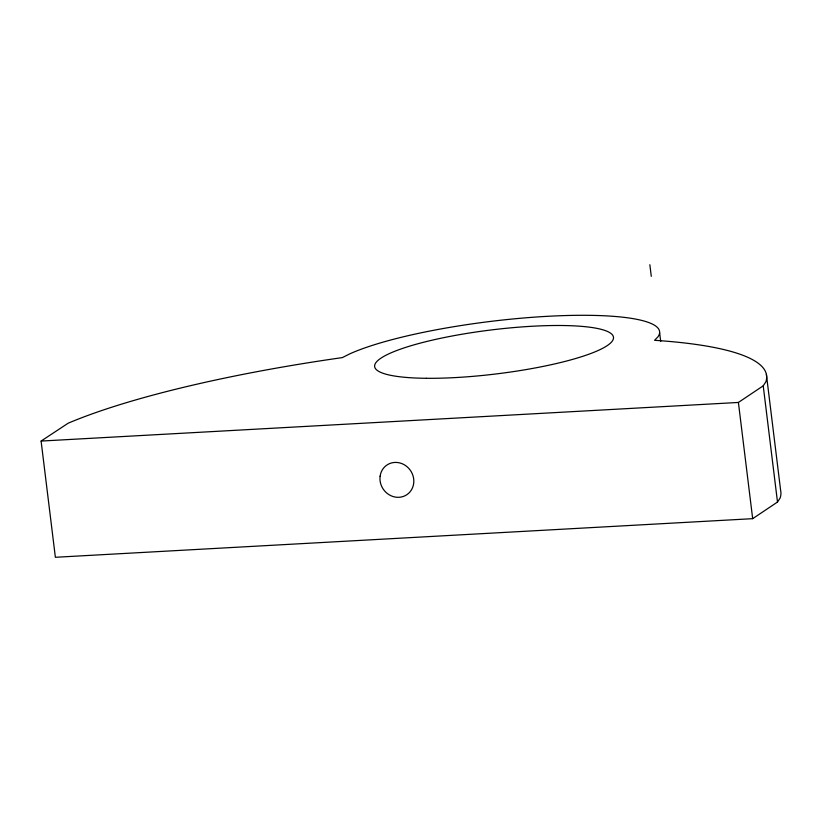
<?xml version="1.0" encoding="UTF-8"?>
<svg xmlns="http://www.w3.org/2000/svg" width="822" height="822" viewBox="0 0 822 822"><rect width="100%" height="100%" fill="white"/><g stroke="black" fill="none" stroke-linecap="round" stroke-linejoin="round"><path stroke-width="1.23" d="M41.1 441.065L738.403 402.451L763.227 385.826L765.837 381.85A379.651 69.839 -7 0 0 658.71 340.585L654.579 340.308L658.052 336.712A166.774 30.681 -7 0 0 547.164 316.336A166.774 30.681 -7 0 0 349.967 353.768L342.353 357.601A379.651 69.839 -7 0 0 68.195 423.186L41.1 441.065L55.372 557.285L752.675 518.672L777.499 502.047L780.099 498.06A379.651 69.839 -7 0 0 780.653 490.59L766.381 374.38M763.227 385.826L777.499 502.047M738.403 402.451L752.675 518.672M659.614 332.653L660.703 341.5M649.853 264.715L651.281 276.336M426.423 378.295A120.31 22.132 -7 0 0 613.14 339.527A120.31 22.132 -7 0 0 442.616 337.883A120.31 22.132 -7 0 0 426.423 378.295M380.103 476.257A17.868 16.502 56.2 0 0 403.304 496.467A17.868 16.502 56.2 0 0 407.26 466.886A17.868 16.502 56.2 0 0 380.103 476.257"/></g></svg>
